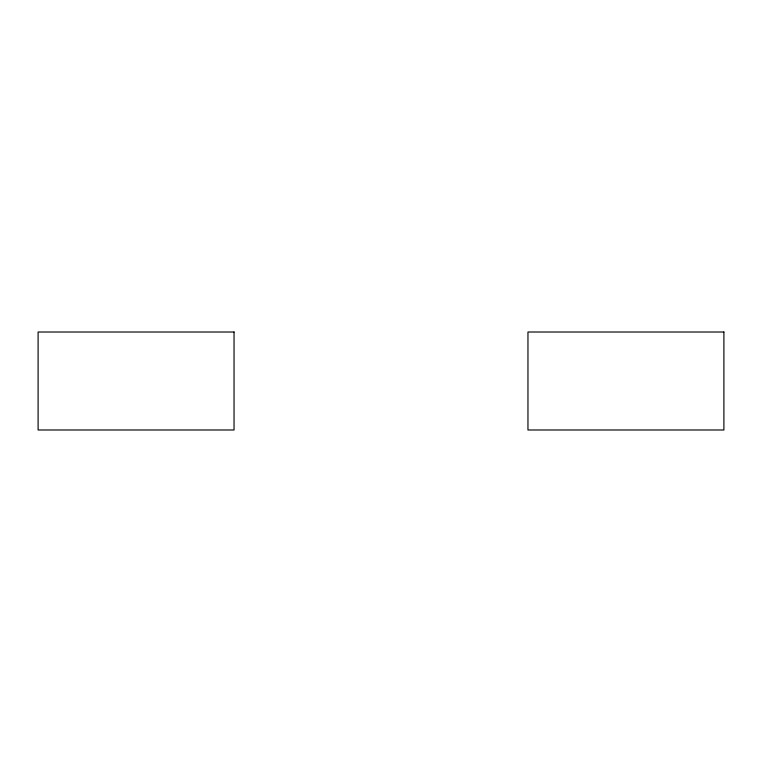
<?xml version="1.0" encoding="UTF-8"?>
<svg xmlns="http://www.w3.org/2000/svg" width="762" height="762" viewBox="0 0 762 762"><rect width="100%" height="100%" fill="white"/><g stroke="black" fill="none" stroke-linecap="round" stroke-linejoin="round"><path stroke-width="1.14" d="M234.039 332.013L38.1 332.013L38.1 429.987L234.039 429.987L234.039 332.013M723.9 332.013L527.961 332.013L527.961 429.987L723.9 429.987L723.9 332.013"/></g></svg>
